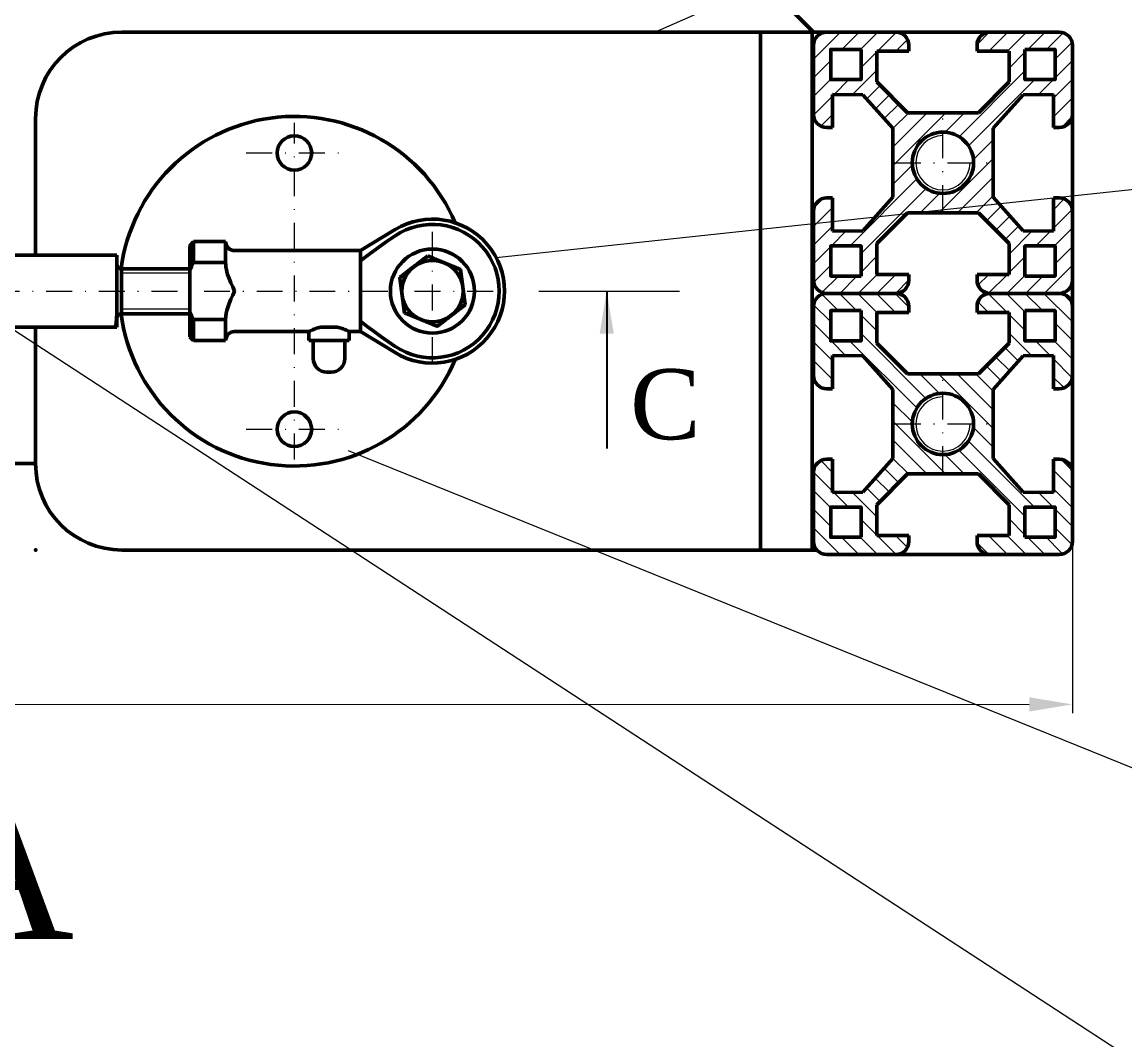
# Model space of a CAD drawing. Header units: inches. Extents: x -122986 to 27550, y -4965 to 6170.
# Drawn here: x 4584.3 to 4712.1, y 825.2 to 943.1 of the extents above; entities that cross this region are included whole.
import ezdxf

# ---------------------------------------------------------------- set-up
doc = ezdxf.new("R2010")
doc.units = ezdxf.units.IN
doc.header["$LTSCALE"] = 2
doc.header["$MEASUREMENT"] = 0
doc.linetypes.add('DASHDOT', pattern=[1, 0.5, -0.25, 0, -0.25])
for name, color, linetype, lineweight in [('1 Kich Thước', 7, 'Continuous', 15), ('1 mãnh', 7, 'Continuous', 5), ('1 Đường Tâm', 50, 'DASHDOT', 9), ('1 Đậm', 7, 'Continuous', 50), ('duong ghi', 4, 'Continuous', 20)]:
    doc.layers.add(name, color=color, linetype=linetype, lineweight=lineweight)
doc.styles.add('ISO-25', font='times.ttf', dxfattribs={"height": 2})
doc.styles.add('tinh', font='arial.ttf')
doc.dimstyles.new('ISO-25', dxfattribs={"dimtxt": 2.5, "dimasz": 2.5, "dimexe": 1.25, "dimexo": 0.625, "dimtad": 1, "dimtxsty": 'Standard', "dimcen": 8.5, "dimadec": 0, "dimazin": 0, "dimtfac": 1, "dimtmove": 0, "dimatfit": 3, "dimfxl": 1, "dimarcsym": 0})
doc.dimstyles.new('Tịnh', dxfattribs={"dimtxt": 0.3, "dimasz": 1.5, "dimexe": 1, "dimexo": 0.0625, "dimgap": 0.4, "dimtad": 1, "dimtoh": 1, "dimzin": 0, "dimdsep": 46, "dimtxsty": 'tinh', "dimcen": 0.09, "dimclrd": 256, "dimclre": 256, "dimclrt": 4, "dimadec": 0, "dimazin": 0, "dimtfac": 1, "dimtofl": 0, "dimtmove": 0, "dimatfit": 3, "dimfxl": 1, "dimtfillclr": 4, "dimtolj": 1, "dimtzin": 0, "dimlwd": -1, "dimlwe": -1, "dimarcsym": 0})

# ---------------------------------------------------------------- blocks, each defined once
blk = doc.blocks.new('*D287')
at = {"layer": '1 Kich Thước', "ltscale": 15, "transparency": 16777216}
for p, q in [((4426.03, 882.9), (4426.03, 863.14)), ((4706.03, 882.83), (4706.03, 863.08)), ((4431.03, 864.14), (4701.03, 864.08))]:
    blk.add_line(p, q, dxfattribs=at)
for points in [[(4431.03, 864.98), (4431.03, 863.31), (4426.03, 864.14)], [(4701.03, 864.91), (4701.03, 863.25), (4706.03, 864.08)]]:
    blk.add_solid(points, dxfattribs=at)
at = {"layer": 'Defpoints', "color": 0, "ltscale": 15, "transparency": 16777216}
for p in [(4426.03, 882.96), (4706.03, 882.9), (4706.03, 864.08)]:
    blk.add_point(p, dxfattribs=at)
at = {"layer": '1 Kich Thước', "color": 4, "ltscale": 15, "transparency": 16777216, "insert": (4566.03, 868.17), "char_height": 3, "attachment_point": 5, "rotation": 359.9868, "style": 'tinh'}
blk.add_mtext('\\A1;{\\H1.6667x;280}', dxfattribs=at)

msp = doc.modelspace()

# ---------------------------------------------------------------- hatches: boundary and pattern name
at = {"layer": '1 mãnh', "lineweight": 13, "ltscale": 15}
h = msp.add_hatch(dxfattribs=at)
h.set_pattern_fill('ANSI31', color=256, scale=12.184614, style=0)
h.set_pattern_definition([(45, (-34895.9741, 618.3486), (-1.076977926, 1.076977926), [])])
h.paths.add_polyline_path([(4681.535, 913.698), (4678.035, 913.698), (4678.035, 917.198), (4681.535, 917.198)], flags=16)
h.paths.add_polyline_path([(4681.535, 939.959), (4678.035, 939.959), (4678.035, 936.459), (4681.535, 936.459)], flags=16)
h.paths.add_polyline_path([(4700.535, 913.698), (4704.035, 913.698), (4704.035, 917.198), (4700.535, 917.198)], flags=16)
edge = h.paths.add_edge_path(flags=16)
edge.add_arc((4691.035, 926.829), 3.554, 0, 360)
h.paths.add_polyline_path([(4700.535, 939.959), (4704.035, 939.959), (4704.035, 936.459), (4700.535, 936.459)], flags=16)
edge = h.paths.add_edge_path()
edge.add_line((4685.235, 922.831), (4685.235, 930.826))
edge.add_line((4685.235, 930.826), (4681.735, 934.711))
edge.add_line((4681.735, 934.711), (4678.235, 934.751))
edge.add_line((4678.235, 934.751), (4678.235, 930.906))
edge.add_line((4678.235, 930.906), (4677.558, 930.906))
edge.add_arc((4677.558, 932.429), 1.523, 180, 270, ccw=False)
edge.add_line((4676.035, 932.429), (4676.035, 940.436))
edge.add_arc((4677.558, 940.436), 1.523, 90, 180, ccw=False)
edge.add_line((4677.558, 941.959), (4685.564, 941.959))
edge.add_arc((4685.564, 940.436), 1.523, 0, 90, ccw=False)
edge.add_line((4687.087, 940.436), (4687.087, 939.759))
edge.add_line((4687.087, 939.759), (4683.366, 939.759))
edge.add_line((4683.366, 939.759), (4683.366, 936.19))
edge.add_line((4683.366, 936.19), (4686.935, 932.622))
edge.add_line((4686.935, 932.622), (4695.135, 932.622))
edge.add_line((4695.135, 932.622), (4698.703, 936.19))
edge.add_line((4698.703, 936.19), (4698.703, 939.759))
edge.add_line((4698.703, 939.759), (4694.982, 939.759))
edge.add_line((4694.982, 939.759), (4694.982, 940.436))
edge.add_arc((4696.505, 940.436), 1.523, 90, 180, ccw=False)
edge.add_line((4696.505, 941.959), (4704.511, 941.959))
edge.add_arc((4704.511, 940.436), 1.523, 0, 90, ccw=False)
edge.add_line((4706.035, 940.436), (4706.035, 932.429))
edge.add_arc((4704.511, 932.429), 1.523, 270, 360, ccw=False)
edge.add_line((4704.511, 930.906), (4703.835, 930.906))
edge.add_line((4703.835, 930.906), (4703.835, 934.751))
edge.add_line((4703.835, 934.751), (4700.335, 934.711))
edge.add_line((4700.335, 934.711), (4696.835, 930.826))
edge.add_line((4696.835, 930.826), (4696.835, 922.831))
edge.add_line((4696.835, 922.831), (4700.335, 918.946))
edge.add_line((4700.335, 918.946), (4703.835, 918.906))
edge.add_line((4703.835, 918.906), (4703.835, 922.751))
edge.add_line((4703.835, 922.751), (4704.511, 922.751))
edge.add_arc((4704.511, 921.228), 1.523, 0, 90, ccw=False)
edge.add_line((4706.035, 921.228), (4706.035, 913.221))
edge.add_arc((4704.511, 913.221), 1.523, -90, 0, ccw=False)
edge.add_line((4704.511, 911.698), (4696.505, 911.698))
edge.add_arc((4696.505, 913.221), 1.523, 180, 270, ccw=False)
edge.add_line((4694.982, 913.221), (4694.982, 913.898))
edge.add_line((4694.982, 913.898), (4698.703, 913.898))
edge.add_line((4698.703, 913.898), (4698.703, 917.467))
edge.add_line((4698.703, 917.467), (4695.135, 921.035))
edge.add_line((4695.135, 921.035), (4686.935, 921.035))
edge.add_line((4686.935, 921.035), (4683.366, 917.467))
edge.add_line((4683.366, 917.467), (4683.366, 913.898))
edge.add_line((4683.366, 913.898), (4687.087, 913.898))
edge.add_line((4687.087, 913.898), (4687.087, 913.221))
edge.add_arc((4685.564, 913.221), 1.523, -90, 0, ccw=False)
edge.add_line((4685.564, 911.698), (4677.558, 911.698))
edge.add_arc((4677.558, 913.221), 1.523, 180, 270, ccw=False)
edge.add_line((4676.035, 913.221), (4676.035, 921.228))
edge.add_arc((4677.558, 921.228), 1.523, 90, 180, ccw=False)
edge.add_line((4677.558, 922.751), (4678.235, 922.751))
edge.add_line((4678.235, 922.751), (4678.235, 918.906))
edge.add_line((4678.235, 918.906), (4681.735, 918.946))
edge.add_line((4681.735, 918.946), (4685.235, 922.831))
h = msp.add_hatch(dxfattribs=at)
h.set_pattern_fill('ANSI31', color=256, scale=12.184614, angle=90, style=0)
h.set_pattern_definition([(135, (-34936.4327, 584.1995), (-1.076977926, -1.076977926), [])])
h.paths.add_polyline_path([(4681.535, 883.438), (4678.035, 883.438), (4678.035, 886.938), (4681.535, 886.938)], flags=16)
h.paths.add_polyline_path([(4681.535, 909.698), (4678.035, 909.698), (4678.035, 906.198), (4681.535, 906.198)], flags=16)
h.paths.add_polyline_path([(4700.535, 883.438), (4704.035, 883.438), (4704.035, 886.938), (4700.535, 886.938)], flags=16)
edge = h.paths.add_edge_path(flags=16)
edge.add_arc((4691.035, 896.568), 3.554, 0, 360)
h.paths.add_polyline_path([(4700.535, 909.698), (4704.035, 909.698), (4704.035, 906.198), (4700.535, 906.198)], flags=16)
edge = h.paths.add_edge_path()
edge.add_line((4685.235, 892.57), (4685.235, 900.566))
edge.add_line((4685.235, 900.566), (4681.735, 904.45))
edge.add_line((4681.735, 904.45), (4678.235, 904.49))
edge.add_line((4678.235, 904.49), (4678.235, 900.646))
edge.add_line((4678.235, 900.646), (4677.558, 900.646))
edge.add_arc((4677.558, 902.169), 1.523, 180, 270, ccw=False)
edge.add_line((4676.035, 902.169), (4676.035, 910.175))
edge.add_arc((4677.558, 910.175), 1.523, 90, 180, ccw=False)
edge.add_line((4677.558, 911.698), (4685.564, 911.698))
edge.add_arc((4685.564, 910.175), 1.523, 0, 90, ccw=False)
edge.add_line((4687.087, 910.175), (4687.087, 909.498))
edge.add_line((4687.087, 909.498), (4683.366, 909.498))
edge.add_line((4683.366, 909.498), (4683.366, 905.93))
edge.add_line((4683.366, 905.93), (4686.935, 902.361))
edge.add_line((4686.935, 902.361), (4695.135, 902.361))
edge.add_line((4695.135, 902.361), (4698.703, 905.93))
edge.add_line((4698.703, 905.93), (4698.703, 909.498))
edge.add_line((4698.703, 909.498), (4694.982, 909.498))
edge.add_line((4694.982, 909.498), (4694.982, 910.175))
edge.add_arc((4696.505, 910.175), 1.523, 90, 180, ccw=False)
edge.add_line((4696.505, 911.698), (4704.511, 911.698))
edge.add_arc((4704.511, 910.175), 1.523, 0, 90, ccw=False)
edge.add_line((4706.035, 910.175), (4706.035, 902.169))
edge.add_arc((4704.511, 902.169), 1.523, 270, 360, ccw=False)
edge.add_line((4704.511, 900.646), (4703.835, 900.646))
edge.add_line((4703.835, 900.646), (4703.835, 904.49))
edge.add_line((4703.835, 904.49), (4700.335, 904.45))
edge.add_line((4700.335, 904.45), (4696.835, 900.566))
edge.add_line((4696.835, 900.566), (4696.835, 892.57))
edge.add_line((4696.835, 892.57), (4700.335, 888.686))
edge.add_line((4700.335, 888.686), (4703.835, 888.646))
edge.add_line((4703.835, 888.646), (4703.835, 892.49))
edge.add_line((4703.835, 892.49), (4704.511, 892.49))
edge.add_arc((4704.511, 890.967), 1.523, 0, 90, ccw=False)
edge.add_line((4706.035, 890.967), (4706.035, 882.961))
edge.add_arc((4704.511, 882.961), 1.523, -90, 0, ccw=False)
edge.add_line((4704.511, 881.438), (4696.505, 881.438))
edge.add_arc((4696.505, 882.961), 1.523, 180, 270, ccw=False)
edge.add_line((4694.982, 882.961), (4694.982, 883.638))
edge.add_line((4694.982, 883.638), (4698.703, 883.638))
edge.add_line((4698.703, 883.638), (4698.703, 887.206))
edge.add_line((4698.703, 887.206), (4695.135, 890.775))
edge.add_line((4695.135, 890.775), (4686.935, 890.775))
edge.add_line((4686.935, 890.775), (4683.366, 887.206))
edge.add_line((4683.366, 887.206), (4683.366, 883.638))
edge.add_line((4683.366, 883.638), (4687.087, 883.638))
edge.add_line((4687.087, 883.638), (4687.087, 882.961))
edge.add_arc((4685.564, 882.961), 1.523, -90, 0, ccw=False)
edge.add_line((4685.564, 881.438), (4677.558, 881.438))
edge.add_arc((4677.558, 882.961), 1.523, 180, 270, ccw=False)
edge.add_line((4676.035, 882.961), (4676.035, 890.967))
edge.add_arc((4677.558, 890.967), 1.523, 90, 180, ccw=False)
edge.add_line((4677.558, 892.49), (4678.235, 892.49))
edge.add_line((4678.235, 892.49), (4678.235, 888.646))
edge.add_line((4678.235, 888.646), (4681.735, 888.686))
edge.add_line((4681.735, 888.686), (4685.235, 892.57))

# ---------------------------------------------------------------- linework, layer by layer
for p, q in [((4767.833, 990.535), (4657.688, 941.959)), ((4639.244, 915.847), (4767.833, 929.612)), ((4576.449, 911.947), (4771.411, 784.92)), ((4644.177, 911.959), (4660.482, 911.959)), ((4622.102, 893.482), (4771.411, 833.093))]:
    msp.add_line(p, q, dxfattribs=at)
at = {"layer": '1 mãnh', "lineweight": 13}
for points in [[(4603.728, 914.041), (4600.66, 914.041), (4595.813, 914.041)], [(4603.728, 909.852), (4600.66, 909.852), (4595.813, 909.852)]]:
    msp.add_lwpolyline(points, dxfattribs=at)
at = {"layer": '1 mãnh', "lineweight": 13, "ltscale": 15}
for centre in [(4691.035, 926.829), (4691.035, 896.568)]:
    msp.add_arc(centre, 3.148, 90, 0, dxfattribs=at)
at = {"layer": '1 Đường Tâm', "lineweight": 9, "ltscale": 3}
for p, q in [((4691.035, 921.244), (4691.035, 932.413)), ((4615.869, 892.459), (4615.869, 931.459)), ((4610.284, 927.959), (4621.453, 927.959)), ((4685.45, 926.829), (4696.619, 926.829)), ((4631.869, 903.621), (4631.869, 920.297)), ((4513.9, 911.947), (4640.207, 911.947)), ((4691.035, 890.983), (4691.035, 902.153)), ((4685.45, 896.568), (4696.619, 896.568)), ((4610.284, 895.959), (4621.453, 895.959))]:
    msp.add_line(p, q, dxfattribs=at)
at = {"layer": '1 Đậm', "lineweight": 50}
for p, q in [((4646.035, 971.959), (4676.035, 941.959)), ((4676.035, 941.959), (4646.035, 971.959)), ((4675.869, 941.959), (4595.869, 941.959)), ((4669.869, 941.959), (4595.869, 941.959)), ((4669.869, 941.959), (4669.869, 881.959)), ((4675.869, 941.959), (4669.869, 941.959)), ((4669.869, 941.959), (4669.869, 938.959)), ((4669.869, 941.959), (4675.869, 941.959)), ((4675.869, 881.959), (4675.869, 941.959)), ((4675.869, 941.959), (4675.869, 938.959)), ((4669.869, 938.959), (4669.869, 884.959)), ((4675.869, 884.959), (4675.869, 938.959)), ((4585.869, 931.959), (4585.869, 916.116)), ((4585.869, 931.959), (4585.869, 916.116)), ((4675.869, 929.959), (4675.869, 923.959)), ((4675.869, 923.959), (4675.869, 929.959)), ((4623.531, 916.649), (4627.539, 919.084)), ((4603.728, 917.24), (4604.179, 917.691)), ((4603.728, 917.24), (4603.728, 906.678)), ((4604.179, 917.691), (4607.897, 917.691)), ((4604.179, 917.691), (4604.179, 915.255)), ((4607.897, 917.691), (4607.897, 915.255)), ((4608.939, 916.649), (4623.531, 916.649)), ((4623.531, 916.649), (4623.531, 907.269)), ((4595.292, 916.116), (4558.814, 916.116)), ((4595.292, 916.116), (4595.292, 907.778)), ((4607.897, 915.255), (4604.179, 915.255)), ((4596.118, 914.552), (4595.813, 914.552)), ((4595.813, 914.552), (4595.813, 909.341)), ((4603.728, 914.548), (4596.118, 914.552)), ((4595.813, 909.341), (4596.118, 909.341)), ((4596.118, 909.341), (4603.728, 909.336)), ((4558.814, 907.778), (4595.292, 907.778)), ((4585.869, 907.778), (4585.869, 891.959)), ((4585.869, 907.778), (4585.869, 891.959)), ((4604.179, 908.663), (4607.897, 908.663)), ((4604.179, 908.663), (4604.179, 906.226)), ((4607.897, 908.663), (4607.897, 906.226)), ((4620.822, 907.79), (4618.943, 907.79)), ((4604.179, 906.226), (4603.728, 906.678)), ((4617.54, 907.269), (4608.939, 907.269)), ((4617.538, 906.226), (4617.538, 907.269)), ((4623.531, 907.269), (4622.226, 907.269)), ((4622.228, 907.269), (4622.228, 906.226)), ((4627.539, 904.833), (4623.531, 907.269)), ((4607.897, 906.226), (4604.179, 906.226)), ((4622.228, 906.226), (4617.538, 906.226)), ((4618.059, 904.142), (4618.059, 906.226)), ((4621.707, 906.226), (4621.707, 904.142)), ((4620.143, 902.579), (4619.622, 902.579)), ((4675.869, 899.959), (4675.869, 893.959)), ((4675.869, 893.959), (4675.869, 899.959)), ((4506.035, 891.992), (4585.869, 891.992)), ((4584.767, 891.992), (4536.339, 891.992)), ((4669.869, 881.959), (4669.869, 884.959)), ((4675.869, 881.959), (4675.869, 884.959)), ((4595.869, 881.959), (4675.869, 881.959)), ((4595.869, 881.959), (4669.869, 881.959)), ((4669.869, 881.959), (4675.869, 881.959)), ((4676.411, 881.959), (4669.869, 881.959))]:
    msp.add_line(p, q, dxfattribs=at)
at = {"layer": '1 Đậm', "lineweight": 50, "ltscale": 15}
for p, q in [((4675.869, 941.959), (4677.558, 941.959)), ((4685.564, 941.959), (4677.558, 941.959)), ((4685.564, 941.959), (4696.505, 941.959)), ((4696.505, 941.959), (4704.511, 941.959)), ((4676.035, 932.429), (4676.035, 940.436)), ((4683.366, 936.19), (4683.366, 939.759)), ((4683.366, 939.759), (4687.087, 939.759)), ((4687.087, 939.759), (4687.087, 940.436)), ((4694.982, 939.759), (4694.982, 940.436)), ((4698.703, 939.759), (4694.982, 939.759)), ((4698.703, 936.19), (4698.703, 939.759)), ((4706.035, 932.429), (4706.035, 940.436)), ((4686.935, 932.622), (4683.366, 936.19)), ((4695.135, 932.622), (4698.703, 936.19)), ((4681.735, 934.711), (4678.235, 934.751)), ((4678.235, 934.751), (4678.235, 930.906)), ((4685.235, 930.826), (4681.735, 934.711)), ((4696.835, 930.826), (4700.335, 934.711)), ((4700.335, 934.711), (4703.835, 934.751)), ((4703.835, 934.751), (4703.835, 930.906)), ((4686.935, 932.622), (4695.135, 932.622)), ((4706.035, 932.429), (4706.035, 921.228)), ((4678.235, 930.906), (4677.558, 930.906)), ((4685.235, 922.831), (4685.235, 930.826)), ((4696.835, 930.826), (4696.835, 922.831)), ((4703.835, 930.906), (4704.511, 930.906)), ((4678.235, 922.751), (4677.558, 922.751)), ((4678.235, 918.906), (4678.235, 922.751)), ((4685.235, 922.831), (4681.735, 918.946)), ((4696.835, 922.831), (4700.335, 918.946)), ((4703.835, 918.906), (4703.835, 922.751)), ((4703.835, 922.751), (4704.511, 922.751)), ((4676.035, 921.228), (4676.035, 913.221)), ((4686.935, 921.035), (4683.366, 917.467)), ((4695.135, 921.035), (4686.935, 921.035)), ((4695.135, 921.035), (4698.703, 917.467)), ((4706.035, 921.228), (4706.035, 913.221)), ((4681.735, 918.946), (4678.235, 918.906)), ((4700.335, 918.946), (4703.835, 918.906)), ((4683.366, 917.467), (4683.366, 913.898)), ((4698.703, 917.467), (4698.703, 913.898)), ((4683.366, 913.898), (4687.087, 913.898)), ((4687.087, 913.898), (4687.087, 913.221)), ((4698.703, 913.898), (4694.982, 913.898)), ((4694.982, 913.898), (4694.982, 913.221)), ((4706.035, 913.221), (4706.035, 910.175)), ((4685.564, 911.698), (4677.558, 911.698)), ((4685.564, 911.698), (4677.558, 911.698)), ((4696.505, 911.698), (4704.511, 911.698)), ((4696.505, 911.698), (4704.511, 911.698)), ((4676.035, 902.169), (4676.035, 910.175)), ((4687.087, 909.498), (4687.087, 910.175)), ((4694.982, 909.498), (4694.982, 910.175)), ((4706.035, 902.169), (4706.035, 910.175)), ((4683.366, 905.93), (4683.366, 909.498)), ((4683.366, 909.498), (4687.087, 909.498)), ((4698.703, 909.498), (4694.982, 909.498)), ((4698.703, 905.93), (4698.703, 909.498)), ((4686.935, 902.361), (4683.366, 905.93)), ((4695.135, 902.361), (4698.703, 905.93)), ((4681.735, 904.45), (4678.235, 904.49)), ((4678.235, 904.49), (4678.235, 900.646)), ((4685.235, 900.566), (4681.735, 904.45)), ((4696.835, 900.566), (4700.335, 904.45)), ((4700.335, 904.45), (4703.835, 904.49)), ((4703.835, 904.49), (4703.835, 900.646)), ((4686.935, 902.361), (4695.135, 902.361)), ((4706.035, 902.169), (4706.035, 890.967)), ((4678.235, 900.646), (4677.558, 900.646)), ((4685.235, 892.57), (4685.235, 900.566)), ((4696.835, 900.566), (4696.835, 892.57)), ((4703.835, 900.646), (4704.511, 900.646)), ((4678.235, 892.49), (4677.558, 892.49)), ((4678.235, 888.646), (4678.235, 892.49)), ((4685.235, 892.57), (4681.735, 888.686)), ((4696.835, 892.57), (4700.335, 888.686)), ((4703.835, 888.646), (4703.835, 892.49)), ((4703.835, 892.49), (4704.511, 892.49)), ((4676.035, 890.967), (4676.035, 882.961)), ((4706.035, 890.967), (4706.035, 882.961)), ((4686.935, 890.775), (4683.366, 887.206)), ((4695.135, 890.775), (4686.935, 890.775)), ((4695.135, 890.775), (4698.703, 887.206)), ((4681.735, 888.686), (4678.235, 888.646)), ((4700.335, 888.686), (4703.835, 888.646)), ((4683.366, 887.206), (4683.366, 883.638)), ((4698.703, 887.206), (4698.703, 883.638)), ((4683.366, 883.638), (4687.087, 883.638)), ((4687.087, 883.638), (4687.087, 882.961)), ((4698.703, 883.638), (4694.982, 883.638)), ((4694.982, 883.638), (4694.982, 882.961)), ((4685.564, 881.438), (4677.558, 881.438)), ((4696.505, 881.438), (4685.564, 881.438)), ((4696.505, 881.438), (4704.511, 881.438))]:
    msp.add_line(p, q, dxfattribs=at)
for points in [[(4681.535, 939.959), (4678.035, 939.959), (4678.035, 936.459), (4681.535, 936.459)], [(4700.535, 939.959), (4704.035, 939.959), (4704.035, 936.459), (4700.535, 936.459)], [(4681.535, 913.698), (4678.035, 913.698), (4678.035, 917.198), (4681.535, 917.198)], [(4700.535, 913.698), (4704.035, 913.698), (4704.035, 917.198), (4700.535, 917.198)], [(4681.535, 909.698), (4678.035, 909.698), (4678.035, 906.198), (4681.535, 906.198)], [(4700.535, 909.698), (4704.035, 909.698), (4704.035, 906.198), (4700.535, 906.198)], [(4681.535, 883.438), (4678.035, 883.438), (4678.035, 886.938), (4681.535, 886.938)], [(4700.535, 883.438), (4704.035, 883.438), (4704.035, 886.938), (4700.535, 886.938)]]:
    msp.add_lwpolyline(points, close=True, dxfattribs=at)
at = {"layer": '1 Đậm', "lineweight": 50}
for points in [[(4627.539, 918.362), (4626.518, 917.663), (4625.506, 916.951), (4624.507, 916.218), (4624.015, 915.841), (4623.531, 915.455)], [(4604.179, 915.255), (4603.944, 914.826), (4603.728, 914.386)], [(4608.939, 911.959), (4608.933, 911.971), (4608.713, 912.443), (4608.5, 912.919), (4608.302, 913.403), (4608.131, 913.897), (4608.051, 914.177), (4607.984, 914.46), (4607.934, 914.749), (4607.904, 915.043), (4607.897, 915.255)], [(4631.329, 916.027), (4631.297, 916.002), (4631.265, 915.978), (4631.234, 915.953), (4631.202, 915.929), (4631.169, 915.904), (4631.137, 915.879), (4631.105, 915.855), (4631.073, 915.83), (4631.041, 915.805), (4631.009, 915.781), (4630.977, 915.756), (4630.945, 915.731), (4630.913, 915.706), (4630.88, 915.682), (4630.848, 915.657), (4630.816, 915.632), (4630.784, 915.607), (4630.751, 915.582), (4630.719, 915.558), (4630.687, 915.533), (4630.654, 915.508), (4630.622, 915.483), (4630.589, 915.458), (4630.557, 915.433), (4630.524, 915.408), (4630.492, 915.383), (4630.459, 915.358), (4630.427, 915.333), (4630.394, 915.308), (4630.362, 915.283), (4630.329, 915.258), (4630.296, 915.233), (4630.263, 915.207), (4630.231, 915.182), (4630.198, 915.157), (4630.165, 915.132), (4630.132, 915.107), (4630.099, 915.081), (4630.067, 915.056), (4630.034, 915.031), (4630.001, 915.005), (4629.968, 914.98), (4629.935, 914.955), (4629.902, 914.929), (4629.869, 914.904), (4629.835, 914.878), (4629.802, 914.853), (4629.769, 914.827), (4629.736, 914.802), (4629.703, 914.776)], [(4633.226, 915.243), (4633.187, 915.259), (4633.149, 915.275), (4633.11, 915.291), (4633.072, 915.307), (4633.034, 915.323), (4632.995, 915.339), (4632.957, 915.354), (4632.919, 915.37), (4632.88, 915.386), (4632.842, 915.402), (4632.804, 915.418), (4632.766, 915.433), (4632.727, 915.449), (4632.689, 915.465), (4632.651, 915.481), (4632.613, 915.497), (4632.575, 915.512), (4632.537, 915.528), (4632.499, 915.544), (4632.46, 915.56), (4632.422, 915.575), (4632.384, 915.591), (4632.346, 915.607), (4632.308, 915.622), (4632.27, 915.638), (4632.232, 915.654), (4632.194, 915.669), (4632.156, 915.685), (4632.118, 915.701), (4632.081, 915.716), (4632.043, 915.732), (4632.005, 915.748), (4631.967, 915.763), (4631.929, 915.779), (4631.891, 915.795), (4631.853, 915.81), (4631.816, 915.826), (4631.778, 915.842), (4631.74, 915.857), (4631.702, 915.873), (4631.665, 915.888), (4631.627, 915.904), (4631.59, 915.919), (4631.552, 915.935), (4631.515, 915.95), (4631.478, 915.965), (4631.441, 915.981), (4631.404, 915.996), (4631.366, 916.012), (4631.329, 916.027)], [(4633.226, 915.243), (4633.264, 915.227), (4633.303, 915.212), (4633.341, 915.196), (4633.38, 915.18), (4633.418, 915.164), (4633.457, 915.148), (4633.496, 915.132), (4633.534, 915.116), (4633.573, 915.1), (4633.611, 915.084), (4633.65, 915.068), (4633.689, 915.052), (4633.728, 915.036), (4633.766, 915.02), (4633.805, 915.004), (4633.844, 914.988), (4633.882, 914.972), (4633.921, 914.956), (4633.959, 914.94), (4633.997, 914.925), (4634.036, 914.909), (4634.074, 914.893), (4634.112, 914.877), (4634.15, 914.861), (4634.188, 914.846), (4634.226, 914.83), (4634.264, 914.814), (4634.302, 914.799), (4634.34, 914.783), (4634.377, 914.768), (4634.415, 914.752), (4634.453, 914.736), (4634.49, 914.721), (4634.528, 914.705), (4634.565, 914.69), (4634.603, 914.674), (4634.64, 914.659), (4634.678, 914.644), (4634.715, 914.628), (4634.752, 914.613), (4634.789, 914.597), (4634.826, 914.582), (4634.863, 914.567), (4634.901, 914.551), (4634.938, 914.536), (4634.975, 914.521), (4635.011, 914.506), (4635.048, 914.49), (4635.085, 914.475), (4635.122, 914.46)], [(4629.703, 914.776), (4629.67, 914.751), (4629.636, 914.725), (4629.603, 914.7), (4629.57, 914.674), (4629.537, 914.649), (4629.504, 914.623), (4629.47, 914.598), (4629.437, 914.572), (4629.404, 914.547), (4629.371, 914.521), (4629.338, 914.496), (4629.305, 914.471), (4629.272, 914.445), (4629.239, 914.42), (4629.207, 914.395), (4629.174, 914.37), (4629.141, 914.345), (4629.108, 914.319), (4629.076, 914.294), (4629.043, 914.269), (4629.01, 914.244), (4628.978, 914.219), (4628.945, 914.194), (4628.912, 914.169), (4628.88, 914.144), (4628.847, 914.119), (4628.815, 914.094), (4628.783, 914.069), (4628.75, 914.044), (4628.718, 914.019), (4628.685, 913.994), (4628.653, 913.969), (4628.621, 913.945), (4628.589, 913.92), (4628.556, 913.895), (4628.524, 913.87), (4628.492, 913.846), (4628.46, 913.821), (4628.428, 913.796), (4628.396, 913.772), (4628.364, 913.747), (4628.332, 913.722), (4628.3, 913.698), (4628.268, 913.673), (4628.236, 913.648), (4628.204, 913.624), (4628.172, 913.599), (4628.14, 913.575), (4628.108, 913.55), (4628.076, 913.526)], [(4635.392, 912.426), (4635.386, 912.467), (4635.381, 912.509), (4635.375, 912.55), (4635.37, 912.592), (4635.364, 912.633), (4635.359, 912.675), (4635.353, 912.716), (4635.348, 912.758), (4635.342, 912.799), (4635.337, 912.84), (4635.331, 912.882), (4635.326, 912.923), (4635.32, 912.964), (4635.315, 913.005), (4635.309, 913.046), (4635.304, 913.087), (4635.299, 913.128), (4635.293, 913.169), (4635.288, 913.21), (4635.282, 913.251), (4635.277, 913.292), (4635.272, 913.332), (4635.266, 913.373), (4635.261, 913.414), (4635.255, 913.455), (4635.25, 913.495), (4635.245, 913.536), (4635.239, 913.576), (4635.234, 913.617), (4635.228, 913.657), (4635.223, 913.698), (4635.218, 913.738), (4635.212, 913.779), (4635.207, 913.819), (4635.202, 913.859), (4635.196, 913.899), (4635.191, 913.94), (4635.186, 913.98), (4635.18, 914.02), (4635.175, 914.06), (4635.17, 914.1), (4635.164, 914.14), (4635.159, 914.18), (4635.154, 914.22), (4635.149, 914.26), (4635.143, 914.3), (4635.138, 914.34), (4635.133, 914.38), (4635.127, 914.42), (4635.122, 914.46)], [(4628.076, 913.526), (4628.081, 913.486), (4628.087, 913.446), (4628.092, 913.406), (4628.097, 913.366), (4628.103, 913.326), (4628.108, 913.286), (4628.113, 913.246), (4628.118, 913.206), (4628.124, 913.165), (4628.129, 913.125), (4628.134, 913.085), (4628.14, 913.045), (4628.145, 913.005), (4628.15, 912.964), (4628.156, 912.924), (4628.161, 912.884), (4628.166, 912.843), (4628.172, 912.803), (4628.177, 912.762), (4628.183, 912.722), (4628.188, 912.681), (4628.193, 912.641), (4628.199, 912.6), (4628.204, 912.56), (4628.209, 912.519), (4628.215, 912.479), (4628.22, 912.438), (4628.226, 912.397), (4628.231, 912.356), (4628.236, 912.316), (4628.242, 912.275), (4628.247, 912.234), (4628.253, 912.193), (4628.258, 912.152), (4628.264, 912.111), (4628.269, 912.07), (4628.274, 912.029), (4628.28, 911.988), (4628.285, 911.947), (4628.291, 911.906), (4628.296, 911.864), (4628.302, 911.823), (4628.307, 911.782), (4628.313, 911.741), (4628.318, 911.699), (4628.324, 911.658), (4628.329, 911.616), (4628.335, 911.575), (4628.34, 911.533), (4628.346, 911.492)], [(4607.897, 908.663), (4607.897, 908.707), (4607.919, 909.049), (4607.97, 909.389), (4608.046, 909.725), (4608.142, 910.055), (4608.311, 910.539), (4608.505, 911.013), (4608.716, 911.482), (4608.933, 911.946), (4608.939, 911.959)], [(4628.346, 911.492), (4628.351, 911.45), (4628.357, 911.409), (4628.362, 911.367), (4628.368, 911.326), (4628.373, 911.284), (4628.379, 911.243), (4628.384, 911.201), (4628.39, 911.16), (4628.395, 911.119), (4628.401, 911.077), (4628.406, 911.036), (4628.412, 910.995), (4628.417, 910.954), (4628.422, 910.913), (4628.428, 910.871), (4628.433, 910.83), (4628.439, 910.789), (4628.444, 910.749), (4628.45, 910.708), (4628.455, 910.667), (4628.46, 910.626), (4628.466, 910.585), (4628.471, 910.544), (4628.477, 910.504), (4628.482, 910.463), (4628.487, 910.422), (4628.493, 910.382), (4628.498, 910.341), (4628.504, 910.301), (4628.509, 910.26), (4628.514, 910.22), (4628.52, 910.179), (4628.525, 910.139), (4628.53, 910.099), (4628.536, 910.058), (4628.541, 910.018), (4628.546, 909.978), (4628.552, 909.938), (4628.557, 909.898), (4628.562, 909.857), (4628.568, 909.817), (4628.573, 909.777), (4628.578, 909.737), (4628.584, 909.697), (4628.589, 909.657), (4628.594, 909.617), (4628.599, 909.577), (4628.605, 909.537), (4628.61, 909.498), (4628.615, 909.458)], [(4635.661, 910.392), (4635.656, 910.432), (4635.651, 910.472), (4635.645, 910.512), (4635.64, 910.552), (4635.635, 910.592), (4635.63, 910.632), (4635.624, 910.672), (4635.619, 910.712), (4635.614, 910.752), (4635.608, 910.792), (4635.603, 910.833), (4635.598, 910.873), (4635.592, 910.913), (4635.587, 910.953), (4635.582, 910.994), (4635.576, 911.034), (4635.571, 911.074), (4635.566, 911.115), (4635.56, 911.155), (4635.555, 911.196), (4635.549, 911.236), (4635.544, 911.277), (4635.539, 911.317), (4635.533, 911.358), (4635.528, 911.398), (4635.523, 911.439), (4635.517, 911.48), (4635.512, 911.52), (4635.506, 911.561), (4635.501, 911.602), (4635.496, 911.643), (4635.49, 911.684), (4635.485, 911.725), (4635.479, 911.766), (4635.474, 911.807), (4635.468, 911.848), (4635.463, 911.889), (4635.457, 911.93), (4635.452, 911.971), (4635.447, 912.012), (4635.441, 912.053), (4635.436, 912.094), (4635.43, 912.136), (4635.425, 912.177), (4635.419, 912.218), (4635.414, 912.26), (4635.408, 912.301), (4635.403, 912.343), (4635.397, 912.384), (4635.392, 912.426)], [(4634.035, 909.141), (4634.068, 909.167), (4634.101, 909.192), (4634.134, 909.218), (4634.167, 909.243), (4634.201, 909.269), (4634.234, 909.294), (4634.267, 909.32), (4634.3, 909.345), (4634.333, 909.371), (4634.366, 909.396), (4634.399, 909.421), (4634.432, 909.447), (4634.465, 909.472), (4634.498, 909.497), (4634.531, 909.523), (4634.564, 909.548), (4634.596, 909.573), (4634.629, 909.598), (4634.662, 909.623), (4634.694, 909.649), (4634.727, 909.674), (4634.76, 909.699), (4634.792, 909.724), (4634.825, 909.749), (4634.857, 909.774), (4634.89, 909.799), (4634.922, 909.824), (4634.955, 909.849), (4634.987, 909.874), (4635.02, 909.898), (4635.052, 909.923), (4635.084, 909.948), (4635.116, 909.973), (4635.149, 909.998), (4635.181, 910.023), (4635.213, 910.047), (4635.245, 910.072), (4635.277, 910.097), (4635.31, 910.121), (4635.342, 910.146), (4635.374, 910.171), (4635.406, 910.195), (4635.438, 910.22), (4635.47, 910.245), (4635.502, 910.269), (4635.534, 910.294), (4635.566, 910.318), (4635.598, 910.343), (4635.629, 910.367), (4635.661, 910.392)], [(4595.292, 909.862), (4595.281, 909.341), (4595.247, 908.82), (4595.192, 908.298), (4595.119, 907.778)], [(4603.728, 909.531), (4603.944, 909.093), (4604.179, 908.663)], [(4628.615, 909.458), (4628.652, 909.442), (4628.689, 909.427), (4628.727, 909.412), (4628.764, 909.396), (4628.801, 909.381), (4628.838, 909.366), (4628.876, 909.35), (4628.913, 909.335), (4628.951, 909.319), (4628.988, 909.304), (4629.026, 909.288), (4629.064, 909.272), (4629.101, 909.257), (4629.139, 909.241), (4629.177, 909.226), (4629.215, 909.21), (4629.253, 909.194), (4629.291, 909.179), (4629.329, 909.163), (4629.366, 909.147), (4629.404, 909.132), (4629.442, 909.116), (4629.48, 909.1), (4629.518, 909.085), (4629.556, 909.069), (4629.594, 909.053), (4629.632, 909.038), (4629.67, 909.022), (4629.708, 909.006), (4629.746, 908.99), (4629.784, 908.975), (4629.823, 908.959), (4629.861, 908.943), (4629.899, 908.927), (4629.937, 908.912), (4629.975, 908.896), (4630.013, 908.88), (4630.052, 908.864), (4630.09, 908.849), (4630.128, 908.833), (4630.166, 908.817), (4630.205, 908.801), (4630.243, 908.785), (4630.281, 908.769), (4630.32, 908.754), (4630.358, 908.738), (4630.396, 908.722), (4630.435, 908.706), (4630.473, 908.69), (4630.512, 908.674)], [(4632.408, 907.891), (4632.44, 907.915), (4632.472, 907.94), (4632.504, 907.964), (4632.536, 907.989), (4632.568, 908.014), (4632.6, 908.038), (4632.632, 908.063), (4632.664, 908.088), (4632.696, 908.112), (4632.728, 908.137), (4632.76, 908.162), (4632.793, 908.186), (4632.825, 908.211), (4632.857, 908.236), (4632.889, 908.261), (4632.922, 908.286), (4632.954, 908.31), (4632.986, 908.335), (4633.018, 908.36), (4633.051, 908.385), (4633.083, 908.41), (4633.116, 908.435), (4633.148, 908.46), (4633.181, 908.485), (4633.213, 908.51), (4633.246, 908.535), (4633.278, 908.56), (4633.311, 908.585), (4633.343, 908.61), (4633.376, 908.635), (4633.408, 908.66), (4633.441, 908.685), (4633.474, 908.71), (4633.507, 908.735), (4633.539, 908.761), (4633.572, 908.786), (4633.605, 908.811), (4633.638, 908.836), (4633.671, 908.862), (4633.704, 908.887), (4633.737, 908.912), (4633.77, 908.938), (4633.803, 908.963), (4633.836, 908.988), (4633.869, 909.014), (4633.902, 909.039), (4633.935, 909.065), (4633.968, 909.09), (4634.001, 909.116), (4634.035, 909.141)], [(4617.538, 907.269), (4617.542, 907.271), (4617.559, 907.279), (4617.589, 907.294), (4617.633, 907.316), (4617.69, 907.343), (4617.759, 907.375), (4617.839, 907.412), (4617.933, 907.453), (4618.038, 907.498), (4618.161, 907.547), (4618.295, 907.598), (4618.443, 907.65), (4618.602, 907.7), (4618.768, 907.747), (4618.943, 907.79)], [(4620.822, 907.79), (4621.119, 907.713), (4621.393, 907.625), (4621.537, 907.573), (4621.669, 907.522), (4621.792, 907.471), (4621.902, 907.423), (4621.997, 907.38), (4622.077, 907.343), (4622.142, 907.311), (4622.19, 907.288), (4622.216, 907.275), (4622.227, 907.269), (4622.228, 907.269)], [(4623.531, 908.463), (4623.911, 908.158), (4624.297, 907.86), (4625.094, 907.265), (4625.901, 906.686), (4627.539, 905.556)], [(4630.512, 908.674), (4630.55, 908.658), (4630.589, 908.642), (4630.627, 908.627), (4630.666, 908.611), (4630.704, 908.595), (4630.743, 908.579), (4630.781, 908.563), (4630.82, 908.547), (4630.859, 908.531), (4630.897, 908.515), (4630.936, 908.499), (4630.975, 908.483), (4631.014, 908.467), (4631.052, 908.451), (4631.091, 908.435), (4631.129, 908.419), (4631.168, 908.403), (4631.206, 908.387), (4631.245, 908.371), (4631.283, 908.355), (4631.322, 908.34), (4631.36, 908.324), (4631.398, 908.308), (4631.436, 908.292), (4631.474, 908.277), (4631.512, 908.261), (4631.55, 908.245), (4631.588, 908.23), (4631.626, 908.214), (4631.663, 908.198), (4631.701, 908.183), (4631.739, 908.167), (4631.776, 908.152), (4631.814, 908.136), (4631.851, 908.121), (4631.889, 908.105), (4631.926, 908.09), (4631.963, 908.074), (4632.001, 908.059), (4632.038, 908.044), (4632.075, 908.028), (4632.112, 908.013), (4632.149, 907.998), (4632.186, 907.982), (4632.224, 907.967), (4632.26, 907.952), (4632.297, 907.936), (4632.334, 907.921), (4632.371, 907.906), (4632.408, 907.891)]]:
    msp.add_lwpolyline(points, dxfattribs=at)
at = {"layer": '1 Đậm', "ltscale": 15}
for centre in [(4615.869, 927.959), (4615.869, 895.959)]:
    msp.add_circle(centre, 2, dxfattribs=at)
at = {"layer": '1 Đậm', "lineweight": 50, "ltscale": 15}
for centre in [(4691.035, 926.829), (4691.035, 896.568)]:
    msp.add_circle(centre, 3.554, dxfattribs=at)
at = {"layer": '1 Đậm', "lineweight": 50}
msp.add_circle((4631.869, 911.959), 4.873, dxfattribs=at)
for centre, radius, start, end in [((4595.869, 931.959), 10, 90, 180), ((4631.869, 911.959), 8.338, 238.71551, 121.28449), ((4631.869, 911.959), 7.729, 235.93272, 124.06728), ((4608.939, 917.691), 1.042, 180, 270), ((4631.869, 911.959), 3.554, 67.55172, 127.55172), ((4631.869, 911.959), 3.554, 7.55172, 67.55172), ((4595.813, 915.074), 0.521, 180, 270), ((4631.869, 911.959), 3.554, 127.55172, 187.55172), ((4631.869, 911.959), 3.554, 187.55172, 247.55172), ((4631.869, 911.959), 3.554, 307.55172, 7.55172), ((4595.813, 908.82), 0.521, 90, 180), ((4631.869, 911.959), 3.554, 247.55172, 307.55172), ((4608.939, 906.226), 1.042, 90, 180), ((4619.622, 904.142), 1.563, 180, 270), ((4620.143, 904.142), 1.563, 270, 0), ((4595.869, 891.959), 10, 180, 270)]:
    msp.add_arc(centre, radius, start, end, dxfattribs=at)
at = {"layer": '1 Đậm', "lineweight": 50, "ltscale": 15}
for centre, start, end in [((4677.558, 940.436), 90, 180), ((4685.564, 940.436), 0, 90), ((4696.505, 940.436), 90, 180), ((4704.511, 940.436), 360, 90), ((4677.558, 932.429), 180, 270), ((4704.511, 932.429), 270, 360), ((4677.558, 921.228), 90, 180), ((4704.511, 921.228), 0, 90), ((4677.558, 913.221), 180, 270), ((4685.564, 913.221), 270, 0), ((4696.505, 913.221), 180, 270), ((4704.511, 913.221), 270, 0), ((4677.558, 910.175), 90, 180), ((4685.564, 910.175), 0, 90), ((4696.505, 910.175), 90, 180), ((4704.511, 910.175), 360, 90), ((4677.558, 902.169), 180, 270), ((4704.511, 902.169), 270, 360), ((4677.558, 890.967), 90, 180), ((4704.511, 890.967), 0, 90), ((4677.558, 882.961), 180, 270), ((4685.564, 882.961), 270, 0), ((4696.505, 882.961), 180, 270), ((4704.511, 882.961), 270, 0)]:
    msp.add_arc(centre, 1.523, start, end, dxfattribs=at)
at = {"layer": '1 Đậm', "ltscale": 15}
for start, end in [(23.03042, 172.60527), (187.39473, 337.05506)]:
    msp.add_arc((4615.869, 911.947), 20.25, start, end, dxfattribs=at)
at = {"layer": '1 Đậm', "lineweight": 50}
msp.add_point((4585.869, 881.959), dxfattribs=at)

# ---------------------------------------------------------------- texts
at = {"layer": 'duong ghi', "attachment_point": 1, "style": 'ISO-25'}
for s, insert, char_height, width in [('C', (4654.772, 902.923), 8.123, 8.15857), ('A-A', (4546.718, 853.163), 16.2462, 16.31713)]:
    msp.add_mtext(s, dxfattribs=dict(at, insert=insert, char_height=char_height, width=width))

# ---------------------------------------------------------------- dimensions: what is measured, and where the dimension line sits
at = {"layer": '1 Kich Thước', "ltscale": 15}
dim = msp.add_aligned_dim(p1=(4426.035, 882.961), p2=(4706.033, 882.896), distance=-18.816, text='{\\H1.6667x;280}', dimstyle='Tịnh', override={"dimtxt": 3, "dimasz": 5, "dimgap": 1.5, "dimdec": 0, "dimtdec": 0}, dxfattribs=at)
dim.commit()
dim.dimension.update_dxf_attribs({"geometry": '*D287', "text_midpoint": (4566.031, 868.166)})

# ---------------------------------------------------------------- leaders
at = {"layer": 'duong ghi'}
msp.add_leader([(4652.064, 912.01), (4652.064, 893.733)], dimstyle='ISO-25', override={"dimasz": 5, "dimtad": 0}, dxfattribs=at)

doc.saveas('drawing.dxf')
